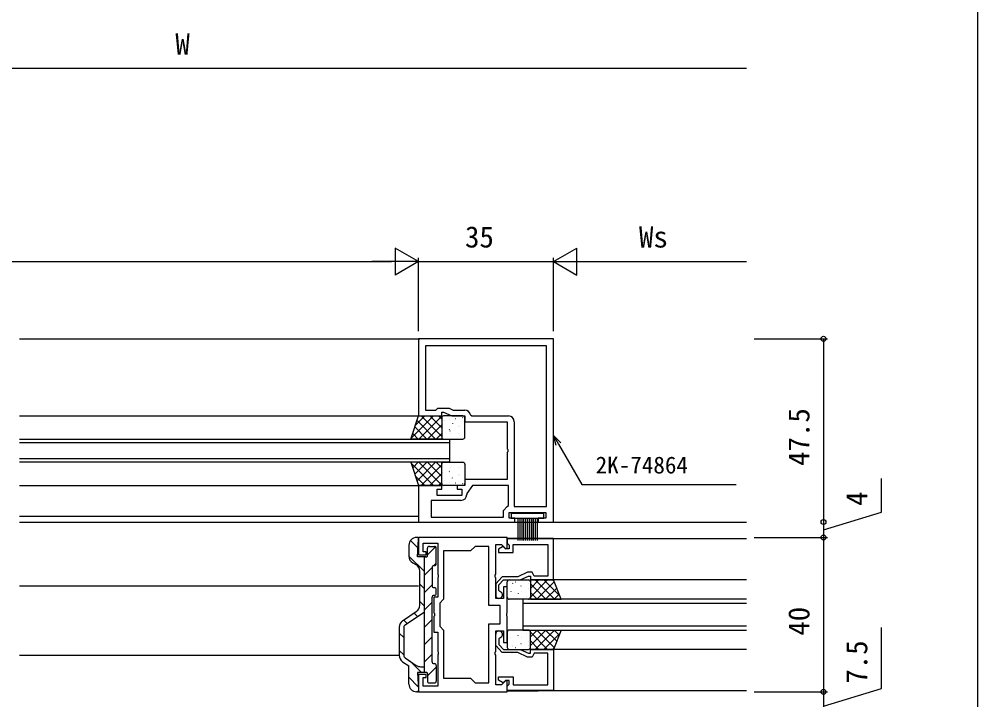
# Model space of a CAD drawing. Units: millimetres, scale not verified. Extents: x -437 to 438, y -681 to 679.
# Drawn here: x 189.8 to 438.3, y -153.8 to 22.6 of the extents above; entities that cross this region are included whole.
import ezdxf
from ezdxf.enums import TextEntityAlignment as Align

# ---------------------------------------------------------------- set-up
doc = ezdxf.new("R2010")
doc.units = ezdxf.units.MM
doc.header["$LTSCALE"] = 4
for name, color, linetype in [('0-2_YKK_11', 7, 'Continuous'), ('0-3_YKK_12', 2, 'Continuous'), ('0-4_YKK_13', 4, 'Continuous'), ('0-6_YKK_D', 6, 'Continuous'), ('0-7_YKK_ZWAK', 7, 'Continuous')]:
    doc.layers.add(name, color=color, linetype=linetype)
doc.styles.add('ＭＳ ゴシック', font='')
doc.styles.get('ＭＳ ゴシック').set_extended_font_data('MS Gothic')

msp = doc.modelspace()

# ---------------------------------------------------------------- linework, layer by layer
at = {"layer": '0-2_YKK_11'}
for points in [[(328.3, -107.699), (328.3, -60.199), (293.3, -60.199), (293.3, -80.199), (299.3, -80.199), (299.3, -79.199), (299.8, -79.199), (301.944, -80.199), (305.3, -80.199), (305.3, -81.699), (316.3, -81.699), (316.3, -88.741), (316.42, -88.924), (316.42, -89.474), (316.3, -89.657), (316.3, -96.699), (305.3, -96.699), (305.3, -98.199), (303.3, -98.199), (303.3, -99.199), (304.5, -99.199), (304.5, -100.799), (298.1, -100.799), (298.1, -99.199), (299.3, -99.199), (299.3, -98.199), (293.3, -98.199), (293.3, -107.699), (318.3, -107.699), (318.3, -106.699), (316.8, -106.699), (316.8, -105.199), (326.3, -105.199), (326.3, -106.699), (324.3, -106.699), (324.3, -107.699)], [(311.5, -149.399), (311.5, -134.099), (314.5, -134.099), (314.5, -129.299), (311.5, -129.299), (311.5, -113.999), (308, -113.999), (306.8, -115.199), (299.8, -115.199), (299.8, -127.699), (298.8, -128.699), (298.8, -134.699), (299.8, -135.699), (299.8, -148.199), (306.8, -148.199), (308, -149.399)]]:
    msp.add_lwpolyline(points, close=True, dxfattribs=at)
for points in [[(326.5, -103.699), (326.5, -61.999), (295.1, -61.999), (295.1, -78.699), (297.8, -78.699), (298.3, -78.199), (301.2, -78.199), (302.272, -78.699), (305.3, -78.699)], [(306.779, -79.949), (307.075, -80.199), (316.6, -80.199)], [(318.1, -81.699), (318.1, -103.699), (326.5, -103.699)], [(296.6, -106.399), (315.3, -106.399), (315.3, -104.699), (316.3, -103.699), (316.6, -103.399), (316.6, -98.199), (307.3, -98.199), (305.8, -100.341), (305.8, -100.599)], [(304.3, -102.099), (296.6, -102.099), (296.6, -106.399)], [(316.3, -111.699), (293.3, -111.699), (293.3, -116.199), (295.3, -116.199), (295.3, -115.399), (294.5, -115.399), (294.5, -113.199), (298.3, -113.199), (298.3, -121.241), (298.42, -121.424), (298.42, -121.974), (298.3, -122.157), (298.3, -127.199), (297.3, -127.199), (297.3, -131.241), (297.42, -131.424), (297.42, -131.974), (297.3, -132.157), (297.3, -136.199), (298.3, -136.199), (298.3, -141.241), (298.42, -141.424), (298.42, -141.974), (298.3, -142.157), (298.3, -150.199), (294.5, -150.199), (294.5, -147.999), (295.3, -147.999), (295.3, -147.199), (293.3, -147.199), (293.3, -151.699), (316.3, -151.699), (316.3, -148.899), (315.93, -148.745), (314.776, -149.899), (313.3, -149.899), (313.3, -142.157), (313.18, -141.974), (313.18, -141.424), (313.3, -141.241)], [(313.3, -141.241), (313.3, -135.899), (315.3, -135.899), (315.3, -138.899), (316.3, -138.899), (316.3, -132.157), (316.18, -131.974), (316.18, -131.424), (316.3, -131.241), (316.3, -124.499), (315.3, -124.499), (315.3, -127.499), (313.3, -127.499), (313.3, -122.157), (313.18, -121.974), (313.18, -121.424), (313.3, -121.241), (313.3, -113.499), (314.776, -113.499), (315.93, -114.653), (316.3, -114.499), (316.3, -111.699)], [(328.298, -111.999), (316.298, -111.999), (316.298, -113.199), (316.598, -113.499), (316.798, -113.699), (316.798, -114.599), (315.848, -114.599), (315.348, -114.099), (315.038, -114.099), (313.998, -114.699), (313.998, -115.599), (317.798, -115.599), (317.798, -113.499), (326.798, -113.499), (326.798, -121.699), (323.298, -121.699), (322.721, -120.699), (321.577, -120.699), (319.003, -121.899), (314.948, -121.899), (313.298, -123.686), (313.298, -126.599)], [(314.348, -125.712), (314.098, -125.416), (314.098, -123.999), (315.298, -122.699), (319.654, -122.699), (321.798, -121.699), (322.298, -121.699), (322.298, -122.699), (328.298, -122.699), (328.298, -111.999)], [(328.298, -151.399), (316.298, -151.399), (316.298, -150.199), (316.598, -149.899), (316.798, -149.699), (316.798, -148.799), (315.848, -148.799), (315.348, -149.299), (315.038, -149.299), (313.998, -148.699), (313.998, -147.799), (317.798, -147.799), (317.798, -149.899), (326.798, -149.899), (326.798, -141.699), (323.298, -141.699), (322.721, -142.699), (321.577, -142.699), (319.003, -141.499), (314.948, -141.499), (313.298, -139.712), (313.298, -136.799)], [(314.348, -137.686), (314.098, -137.982), (314.098, -139.399), (315.298, -140.699), (319.654, -140.699), (321.798, -141.699), (322.298, -141.699), (322.298, -140.699), (328.298, -140.699), (328.298, -151.399)]]:
    msp.add_lwpolyline(points, dxfattribs=at)
for centre, radius, start, end in [((305.3, -80.199), 1.5, 9.59408, 89.99999), ((316.6, -81.699), 1.5, 0.00001, 89.99999), ((304.3, -100.599), 1.5, 270.00001, 359.99999), ((314.198, -126.599), 0.9, 180, 80.40594), ((314.198, -136.799), 0.9, 279.59406, 180)]:
    msp.add_arc(centre, radius, start, end, dxfattribs=at)
at = {"layer": '0-3_YKK_12'}
for p, q in [((189.8, -60.199), (293.6, -60.199)), ((189.8, -80.199), (293.3, -80.199)), ((189.8, -86.199), (301.3, -86.199)), ((301.3, -86.199), (301.3, -92.199)), ((301.3, -87.199), (189.8, -87.199)), ((189.8, -91.199), (301.3, -91.199)), ((301.3, -92.199), (189.8, -92.199)), ((189.8, -98.199), (293.3, -98.199)), ((189.8, -106.199), (293.3, -106.199)), ((189.8, -107.699), (378.3, -107.699)), ((316.3, -111.999), (378.3, -111.999)), ((189.8, -124.199), (293.3, -124.199)), ((378.3, -122.699), (328.298, -122.699)), ((378.3, -127.699), (320.299, -127.699)), ((320.299, -127.699), (320.299, -135.699)), ((320.299, -128.699), (378.3, -128.699)), ((378.3, -134.699), (320.299, -134.699)), ((320.299, -135.699), (378.3, -135.699)), ((378.3, -140.699), (328.298, -140.699)), ((189.8, -142.199), (288.3, -142.199)), ((316.3, -151.399), (378.3, -151.399)), ((316.3, -151.4), (324.308, -151.4))]:
    msp.add_line(p, q, dxfattribs=at)
at = {"layer": '0-4_YKK_13'}
for p, q in [((291.373, -85.979), (297.153, -80.199)), ((292.496, -82.611), (294.908, -80.199)), ((292.905, -81.384), (297.721, -86.199)), ((293.398, -86.199), (299.3, -80.297)), ((293.966, -80.199), (299.3, -85.533)), ((296.211, -80.199), (299.3, -83.288)), ((298.456, -80.199), (299.3, -81.043)), ((299.3, -80.699), (299.3, -85.699)), ((304.8, -80.199), (299.8, -80.199)), ((299.921, -81.434), (299.945, -81.477)), ((301.377, -81.007), (301.385, -81.014)), ((302.792, -80.835), (302.88, -80.882)), ((304.736, -80.643), (304.76, -80.687)), ((305.3, -85.699), (305.3, -80.699)), ((292.344, -83.067), (295.475, -86.199)), ((295.643, -86.199), (299.3, -82.542)), ((299.395, -82.826), (299.402, -82.833)), ((299.488, -83.51), (299.512, -83.554)), ((301.267, -83.725), (301.355, -83.771)), ((301.378, -84.101), (301.402, -84.145)), ((302.112, -82.077), (302.136, -82.121)), ((303.582, -82.982), (303.59, -82.988)), ((304.002, -82.668), (304.026, -82.712)), ((291.783, -84.751), (293.23, -86.199)), ((297.888, -86.199), (299.3, -84.787)), ((299.8, -86.199), (304.8, -86.199)), ((300.946, -86.178), (300.957, -86.199)), ((301.562, -84.768), (301.57, -84.774)), ((303.57, -84.744), (303.594, -84.788)), ((291.373, -92.419), (297.153, -98.199)), ((291.783, -93.647), (293.23, -92.199)), ((292.344, -95.331), (295.475, -92.199)), ((292.905, -97.014), (297.721, -92.199)), ((293.398, -92.199), (299.3, -98.101)), ((293.966, -98.199), (299.3, -92.865)), ((295.643, -92.199), (299.3, -95.856)), ((297.888, -92.199), (299.3, -93.611)), ((299.3, -97.699), (299.3, -92.699)), ((299.8, -92.199), (304.8, -92.199)), ((300.946, -92.22), (300.957, -92.199)), ((301.378, -94.297), (301.402, -94.253)), ((301.562, -93.63), (301.57, -93.624)), ((303.57, -93.654), (303.594, -93.61)), ((305.3, -92.699), (305.3, -97.699)), ((292.496, -95.787), (294.908, -98.199)), ((296.211, -98.199), (299.3, -95.11)), ((299.395, -95.572), (299.402, -95.565)), ((299.488, -94.888), (299.512, -94.844)), ((299.921, -96.964), (299.945, -96.921)), ((301.267, -94.673), (301.355, -94.627)), ((302.112, -96.321), (302.136, -96.277)), ((303.582, -95.416), (303.59, -95.41)), ((304.002, -95.73), (304.026, -95.686)), ((298.456, -98.199), (299.3, -97.355)), ((304.8, -98.199), (299.8, -98.199)), ((301.377, -97.391), (301.385, -97.384)), ((302.792, -97.563), (302.88, -97.516)), ((304.736, -97.755), (304.76, -97.711)), ((319.05, -106.669), (319.05, -112.469)), ((319.55, -106.669), (319.55, -112.469)), ((320.05, -106.669), (320.05, -112.469)), ((320.55, -106.669), (320.55, -112.469)), ((321.05, -106.669), (321.05, -112.469)), ((321.55, -106.669), (321.55, -112.469)), ((322.05, -106.669), (322.05, -112.469)), ((322.55, -106.669), (322.55, -112.469)), ((323.05, -106.669), (323.05, -112.469)), ((323.55, -106.669), (323.55, -112.469)), ((324.05, -106.669), (324.05, -112.469)), ((293, -111.699), (292.8, -111.699)), ((290.8, -113.699), (290.8, -116.542)), ((293.149, -114.368), (291.235, -112.454)), ((297.675, -114.082), (295.6, -116.157)), ((296.1, -113.999), (297.4, -113.999)), ((294.8, -120.509), (290.8, -116.509)), ((294.8, -146.699), (294.8, -116.699)), ((295.058, -116.699), (294.8, -116.957)), ((295.6, -116.399), (295.6, -114.499)), ((297.9, -118.499), (297.9, -114.499)), ((291.808, -118.278), (292.592, -118.726)), ((297.9, -118.347), (297.245, -119.002)), ((297.3, -118.999), (297.4, -118.999)), ((293.6, -129.243), (293.6, -120.463)), ((296.803, -119.444), (294.8, -121.447)), ((296.8, -119.499), (296.8, -124.199)), ((294.8, -124.999), (293.6, -123.799)), ((296.8, -123.937), (294.8, -125.937)), ((316.299, -127.199), (316.299, -123.199)), ((316.799, -122.699), (321.799, -122.699)), ((317.537, -123.478), (317.545, -123.484)), ((317.646, -123.575), (317.67, -123.619)), ((318.414, -123.165), (318.502, -123.212)), ((319.837, -124.218), (319.861, -124.262)), ((321.725, -123.633), (321.732, -123.64)), ((322.299, -124.906), (324.505, -122.699)), ((322.299, -127.151), (326.75, -122.699)), ((322.299, -123.199), (322.299, -127.199)), ((322.299, -123.68), (326.318, -127.699)), ((323.563, -122.699), (328.563, -127.699)), ((323.996, -127.699), (328.498, -123.197)), ((325.808, -122.699), (329.959, -126.85)), ((328.053, -122.699), (328.463, -123.109)), ((297.3, -124.699), (297.4, -124.699)), ((297.4, -126.699), (297.3, -126.699)), ((297.9, -126.199), (297.9, -125.199)), ((317.213, -125.652), (317.237, -125.695)), ((319.103, -126.243), (319.127, -126.287)), ((320.003, -125.686), (320.01, -125.693)), ((321.727, -124.809), (321.751, -124.853)), ((322.299, -125.925), (324.073, -127.699)), ((326.241, -127.699), (329.139, -124.8)), ((328.486, -127.699), (329.781, -126.404)), ((294.8, -129.489), (293.6, -128.289)), ((296.8, -128.428), (294.8, -130.428)), ((296.8, -143.899), (296.8, -127.199)), ((321.799, -127.699), (316.799, -127.699)), ((318.02, -127.505), (318.028, -127.512)), ((321.295, -126.886), (321.319, -126.93)), ((289.177, -133.307), (292.724, -130.897)), ((289.851, -134.296), (294.8, -130.93)), ((292.985, -132.164), (292.125, -131.304)), ((290.312, -133.982), (289.451, -133.121)), ((296.8, -132.918), (294.8, -134.918)), ((288.3, -134.961), (288.3, -142.242)), ((289.5, -137.66), (288.3, -136.46)), ((289.5, -134.957), (289.5, -142.241)), ((316.299, -136.199), (316.299, -140.199)), ((321.799, -135.699), (316.799, -135.699)), ((318.02, -135.893), (318.028, -135.886)), ((321.295, -136.512), (321.319, -136.468)), ((322.299, -137.473), (324.073, -135.699)), ((322.299, -139.718), (326.318, -135.699)), ((322.299, -140.199), (322.299, -136.199)), ((322.299, -136.247), (326.75, -140.699)), ((323.563, -140.699), (328.563, -135.699)), ((323.996, -135.699), (328.498, -140.201)), ((325.808, -140.699), (329.959, -136.548)), ((326.241, -135.699), (329.139, -138.598)), ((328.486, -135.699), (329.781, -136.994)), ((296.8, -137.408), (294.8, -139.408)), ((317.213, -137.746), (317.237, -137.703)), ((319.103, -137.155), (319.127, -137.111)), ((319.837, -139.18), (319.861, -139.136)), ((320.003, -137.712), (320.01, -137.705)), ((321.727, -138.589), (321.751, -138.545)), ((322.299, -138.492), (324.505, -140.699)), ((289.5, -142.15), (288.3, -140.95)), ((316.799, -140.699), (321.799, -140.699)), ((317.537, -139.92), (317.545, -139.914)), ((317.646, -139.823), (317.67, -139.779)), ((318.414, -140.233), (318.502, -140.186)), ((321.725, -139.765), (321.732, -139.758)), ((328.053, -140.699), (328.463, -140.289)), ((289.177, -143.897), (290.8, -144.999)), ((289.85, -142.902), (292.719, -144.853)), ((294.049, -146.699), (291.107, -143.757)), ((296.8, -141.898), (294.8, -143.898)), ((290.8, -149.699), (290.8, -144.999)), ((293.844, -145.199), (294.8, -145.199)), ((297.9, -145.288), (295.6, -147.588)), ((297.3, -144.399), (297.4, -144.399)), ((297.9, -144.899), (297.9, -148.899)), ((293.235, -150.375), (290.8, -147.94)), ((295.3, -146.699), (293, -146.699)), ((293, -146.699), (293.299, -151.38)), ((295.6, -146.999), (295.6, -148.899)), ((296.1, -149.399), (297.4, -149.399)), ((293, -151.699), (292.8, -151.699))]:
    msp.add_line(p, q, dxfattribs=at)
for points in [[(291.3, -86.199), (293.3, -80.199), (299.3, -80.199), (299.3, -86.199)], [(291.3, -92.199), (293.3, -98.199), (299.3, -98.199), (299.3, -92.199)], [(325.8, -105.47), (317.3, -105.47), (317.3, -106.67), (325.8, -106.67)], [(330.299, -127.699), (328.299, -122.699), (322.299, -122.699), (322.299, -127.699)], [(330.299, -135.699), (328.299, -140.699), (322.299, -140.699), (322.299, -135.699)]]:
    msp.add_lwpolyline(points, close=True, dxfattribs=at)
msp.add_lwpolyline([(295.3, -116.699), (293, -116.699), (293.299, -112.018)], dxfattribs=at)
for centre, radius, start, end in [((299.8, -80.699), 0.5, 90, 180), ((304.8, -80.699), 0.5, 0, 90), ((299.8, -85.699), 0.5, 180, 270), ((304.8, -85.699), 0.5, 270, 0), ((299.8, -92.699), 0.5, 90, 180), ((304.8, -92.699), 0.5, 0, 90), ((299.8, -97.699), 0.5, 180, 270), ((304.8, -97.699), 0.5, 270, 0), ((292.8, -113.699), 2, 90, 180), ((293, -111.999), 0.3, 356.34024, 90), ((296.1, -114.499), 0.5, 90.00359, 180.00359), ((297.4, -114.499), 0.5, 0.00359, 90.00359), ((292.8, -116.542), 2, 180, 240.25462), ((295.3, -116.399), 0.3, 270, 0.00359), ((291.6, -120.463), 2, 360, 60.25462), ((297.3, -119.499), 0.5, 90.00003, 180), ((297.4, -118.499), 0.5, 270, 0.00359), ((297.3, -124.199), 0.5, 180, 270.00359), ((316.799, -123.199), 0.5, 90, 180), ((321.799, -123.199), 0.5, 0, 90), ((297.3, -127.199), 0.5, 90.02863, 180), ((297.4, -125.199), 0.5, 0.00359, 90.00359), ((297.4, -126.199), 0.5, 270.00359, 0.00359), ((291.6, -129.243), 2, 304.18899, 360), ((316.799, -127.199), 0.5, 180, 270), ((321.799, -127.199), 0.5, 270, 0), ((290.3, -134.961), 2, 124.18899, 179.99711), ((290.3, -134.957), 0.8, 124.21613, 179.99711), ((316.799, -136.199), 0.5, 90, 180), ((321.799, -136.199), 0.5, 0, 90), ((316.799, -140.199), 0.5, 180, 270), ((321.799, -140.199), 0.5, 270, 0), ((290.3, -142.243), 2, 179.99711, 235.83194), ((290.3, -142.241), 0.8, 179.99711, 235.78387), ((297.3, -143.899), 0.5, 180, 270), ((293.844, -143.199), 2, 235.78387, 270), ((297.4, -144.899), 0.5, 359.99641, 90), ((295.3, -146.999), 0.3, 359.99641, 90), ((296.1, -148.899), 0.5, 179.99641, 269.99641), ((297.4, -148.899), 0.5, 269.99641, 359.99641), ((292.8, -149.699), 2, 180, 270), ((293, -151.399), 0.3, 270, 3.65976)]:
    msp.add_arc(centre, radius, start, end, dxfattribs=at)
at = {"layer": '0-6_YKK_D'}
for p, q in [((378.3, 9.8), (90.3, 9.8)), ((293.3, -40.199), (287.238, -36.699)), ((287.238, -36.699), (287.238, -43.699)), ((328.3, -40.199), (334.362, -36.699)), ((334.362, -43.699), (334.362, -36.699)), ((293.3, -58.199), (293.3, -39.199)), ((293.3, -58.199), (293.3, -39.199)), ((328.3, -58.199), (328.3, -39.199)), ((328.3, -58.199), (328.3, -39.199)), ((90.3, -40.199), (286.3, -40.199)), ((293.3, -40.199), (281.176, -40.199)), ((293.3, -40.199), (287.238, -43.699)), ((293.3, -40.199), (328.3, -40.199)), ((328.3, -40.199), (334.362, -43.699)), ((328.3, -40.199), (340.424, -40.199)), ((335.3, -40.199), (378.3, -40.199)), ((380.3, -60.199), (399.3, -60.199)), ((398.3, -60.199), (398.3, -107.698)), ((398.3, -107.698), (398.3, -111.699)), ((380.3, -111.699), (399.3, -111.699)), ((380.3, -111.699), (399.3, -111.699)), ((398.3, -111.699), (398.3, -151.698)), ((380.3, -151.698), (399.3, -151.698)), ((398.3, -151.698), (398.3, -159.199))]:
    msp.add_line(p, q, dxfattribs=at)
for points in [[(328.983, -87.831), (328.3, -85.281), (330.167, -87.148)], [(328.3, -85.281), (329.575, -87.49), (335.606, -97.936), (375.685, -97.936)], [(398.3, -109.698), (413.3, -105.123), (413.3, -96.393)], [(398.3, -155.449), (413.3, -150.874), (413.3, -135.027)]]:
    msp.add_lwpolyline(points, dxfattribs=at)
for centre in [(398.3, -60.199), (398.3, -107.698), (398.3, -107.698), (398.3, -111.699), (398.3, -111.699), (398.3, -151.698), (398.3, -151.698)]:
    msp.add_circle(centre, 0.637, dxfattribs=at)
at = {"layer": '0-7_YKK_ZWAK'}
msp.add_lwpolyline([(-436.7, -681.2), (438.3, -681.2), (438.3, 643.8)], dxfattribs=at)

# ---------------------------------------------------------------- texts
at = {"layer": '0-6_YKK_D', "style": 'ＭＳ ゴシック'}
for s, height, p in [('W', 5.499, (230.252, 11.8)), ('35', 5.499, (305.345, -38.199)), ('Ws', 5.499, (350.451, -38.199)), ('2K-74864', 4.399, (339.213, -96.436))]:
    msp.add_text(s, height=height, dxfattribs=at).set_placement(p, align=Align.BOTTOM_LEFT)
for s, p in [('47.5', (396.3, -93.153)), ('4', (411.3, -103.507)), ('40', (396.3, -137.153)), ('7.5', (411.3, -149.598))]:
    msp.add_text(s, height=5.499, rotation=90, dxfattribs=at).set_placement(p, align=Align.BOTTOM_LEFT)

doc.saveas('drawing.dxf')
